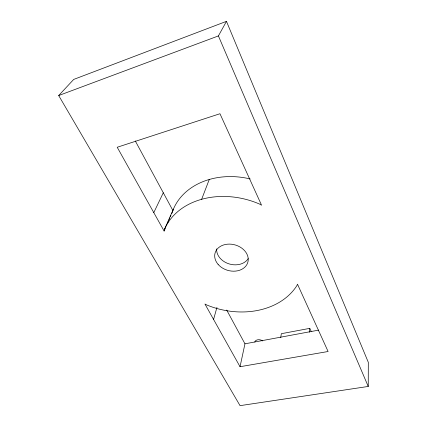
<?xml version="1.0" encoding="UTF-8"?>
<svg xmlns="http://www.w3.org/2000/svg" width="427" height="427" viewBox="0 0 427 427"><rect width="100%" height="100%" fill="white"/><g stroke="black" fill="none" stroke-linecap="round" stroke-linejoin="round"><path stroke-width="0.64" d="M368.239 386.451L368.309 362.326L226.465 21.35L73.706 79.422L58.691 95.541L240.049 405.65L368.239 386.451L218.416 35.921L226.465 21.35M309.378 332.238L309.788 328.358L281.329 333.7L280.736 337.554M240.038 366.718L204.944 304.019L206.636 304.921A72.457 56.46 15.6 0 0 296.861 285.652L297.486 284.185L328.101 351.506L240.038 366.718L244.954 343.815L226.705 310.061M164.48 229.427A72.457 56.46 15.6 0 1 259.669 204.117L261.57 205.211L219.964 113.731L117.211 147.262L164.101 231.034L164.48 229.427L173.389 209.145A69.339 55.441 15.6 0 1 250.195 178.956M173.389 209.145L173.004 210.719L135.284 140.937M213.569 319.428L216.943 307.392M201.645 199.297L209.262 179.479M164.101 231.034L165.148 228.648M167.768 222.67L168.553 220.876M169.076 219.681L169.861 217.887M170.389 216.692L170.912 215.502M171.697 213.708L172.743 211.317M153.784 212.609L163.295 192.758M58.691 95.541L218.416 35.921M244.954 343.815L318.675 330.119M309.788 328.358L311.171 331.341M248.204 258.613A16.813 13.173 15.6 0 1 229.102 263.902A16.813 13.173 15.6 0 1 216.66 248.866M254.78 342.016A4.82 3.4 11.9 0 1 257.94 339.759A4.82 3.4 11.9 0 1 262.621 340.933M218.117 264.393A17.027 13.242 15.6 0 0 246.945 264.457A17.027 13.242 15.6 0 0 229.304 244.1A17.027 13.242 15.6 0 0 218.117 264.393"/></g></svg>
